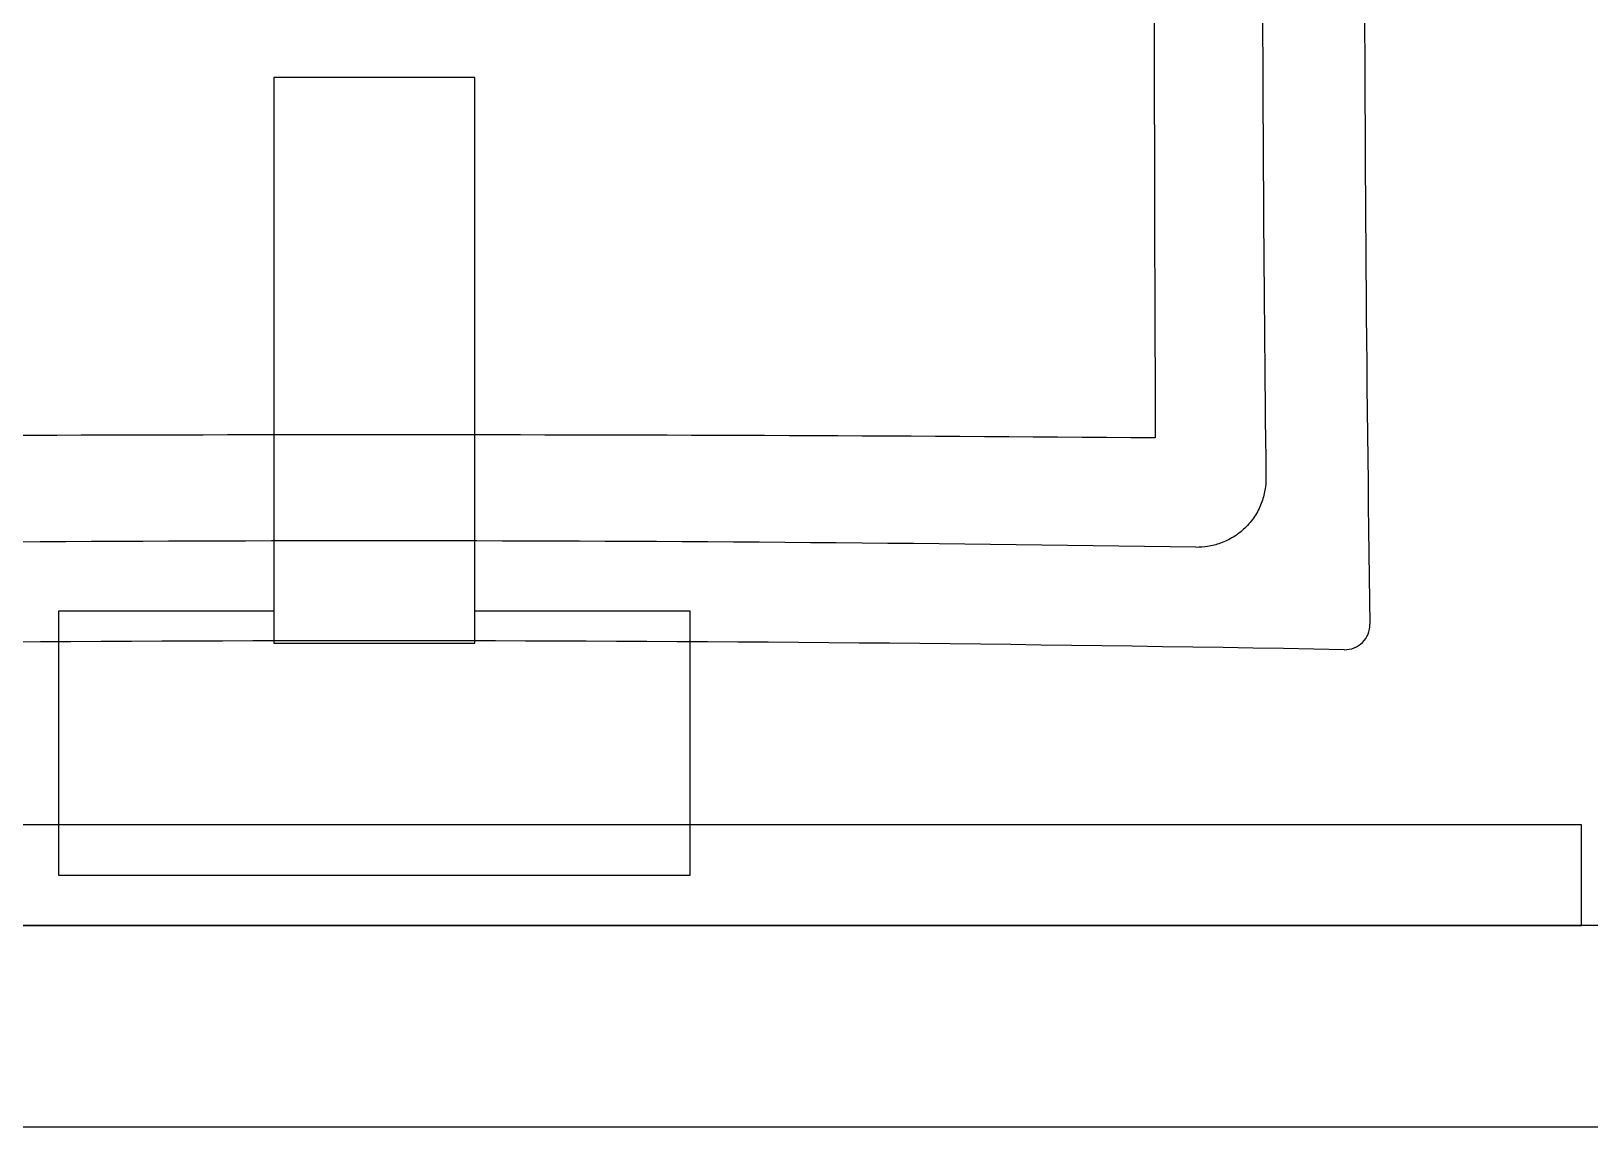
# Model space of a CAD drawing. Extents: x -13345 to 10098, y -1643 to 9113.
# Drawn here: x 6795.16 to 6810.66, y 2542.28 to 2553.17 of the extents above; entities that cross this region are included whole.
import ezdxf

# ---------------------------------------------------------------- set-up
doc = ezdxf.new("R2010")
doc.units = 0
doc.header["$LTSCALE"] = 192
doc.header["$MEASUREMENT"] = 0
doc.layers.get('0').update_dxf_attribs({"linetype": 'CONTINUOUS'})
doc.layers.add('ARCH-WALLS-INTERIOR', color=1, linetype='CONTINUOUS')
doc.layers.add('UTILITIES-PLUMB', color=2, linetype='CONTINUOUS')
doc.styles.get("Standard").update_dxf_attribs({"font": 'txt.shx', "width": 0.75})

# ---------------------------------------------------------------- blocks, each defined once
blk = doc.blocks.new('fh lav')
at = {"layer": 'UTILITIES-PLUMB'}
for p, q in [((211.796, -1002.543), (211.796, -1002.543)), ((211.543, -1002.799), (211.541, -1002.797)), ((211.541, -1002.797), (211.541, -1002.797))]:
    blk.add_line(p, q, dxfattribs=at)
for centre, radius, start, end in [((211.791, -1002.793), 0.25, 88.9518, 180.8365), ((221.44, -479.672), 522.96, 268.94329, 271.05671), ((-299.996, -1010.341), 511.592, 359.15504, 0.84496), ((221.44, -478.892), 524.733, 269.10797, 270.89203), ((-307.571, -1010.341), 520.181, 359.32965, 0.67036), ((-1156.919, -1010.341), 1370.605, 359.762059, 0.237929), ((221.441, -9.091), 995.588, 269.553035, 270.446838)]:
    blk.add_arc(centre, radius, start, end, dxfattribs=at)
at = {"layer": 'UTILITIES-PLUMB', "start_tangent": (-0.011744, 0.999931), "end_tangent": (0.999878, -0.015608)}
blk.add_spline([(212.574, -1004.255), (212.584, -1004.13), (212.621, -1003.996), (212.688, -1003.867), (212.783, -1003.753), (212.899, -1003.663), (213.027, -1003.602), (213.154, -1003.569), (213.271, -1003.561)], degree=3, dxfattribs=at)
at = {"layer": 'UTILITIES-PLUMB', "flags": 8}
for tag, p in [('MODELNUMBER', (221.441, -1010.341)), ('TRADENAME', (221.441, -1010.343)), ('PRODUCTS', (221.441, -1010.344)), ('MATERIAL', (221.441, -1010.346))]:
    blk.add_attdef(tag, p, '', height=0.001, dxfattribs=at)

msp = doc.modelspace()

# ---------------------------------------------------------------- linework, layer by layer
at = {"layer": 'ARCH-WALLS-INTERIOR'}
msp.add_line((6705.069, 2542.277), (6934.069, 2542.277), dxfattribs=at)
msp.add_lwpolyline([(6785.574, 2542.277), (6811.574, 2542.277), (6811.574, 2544.277), (6785.574, 2544.277)], close=True, dxfattribs=at)
at = {"layer": 'UTILITIES-PLUMB'}
for points in [[(6799.574, 2552.708), (6797.574, 2552.708), (6797.574, 2547.083), (6799.574, 2547.083)], [(6786.574, 2544.277), (6810.574, 2544.277), (6810.574, 2545.277), (6786.574, 2545.277)]]:
    msp.add_lwpolyline(points, close=True, dxfattribs=at)
msp.add_lwpolyline([(6797.574, 2547.402), (6795.433, 2547.402), (6795.433, 2544.777), (6801.714, 2544.777), (6801.714, 2547.402), (6799.574, 2547.402)], dxfattribs=at)

# ---------------------------------------------------------------- block references
at = {"rotation": 180}
msp.add_blockref('fh lav', (7020.011, 1544.476), dxfattribs=at)

doc.saveas('drawing.dxf')
